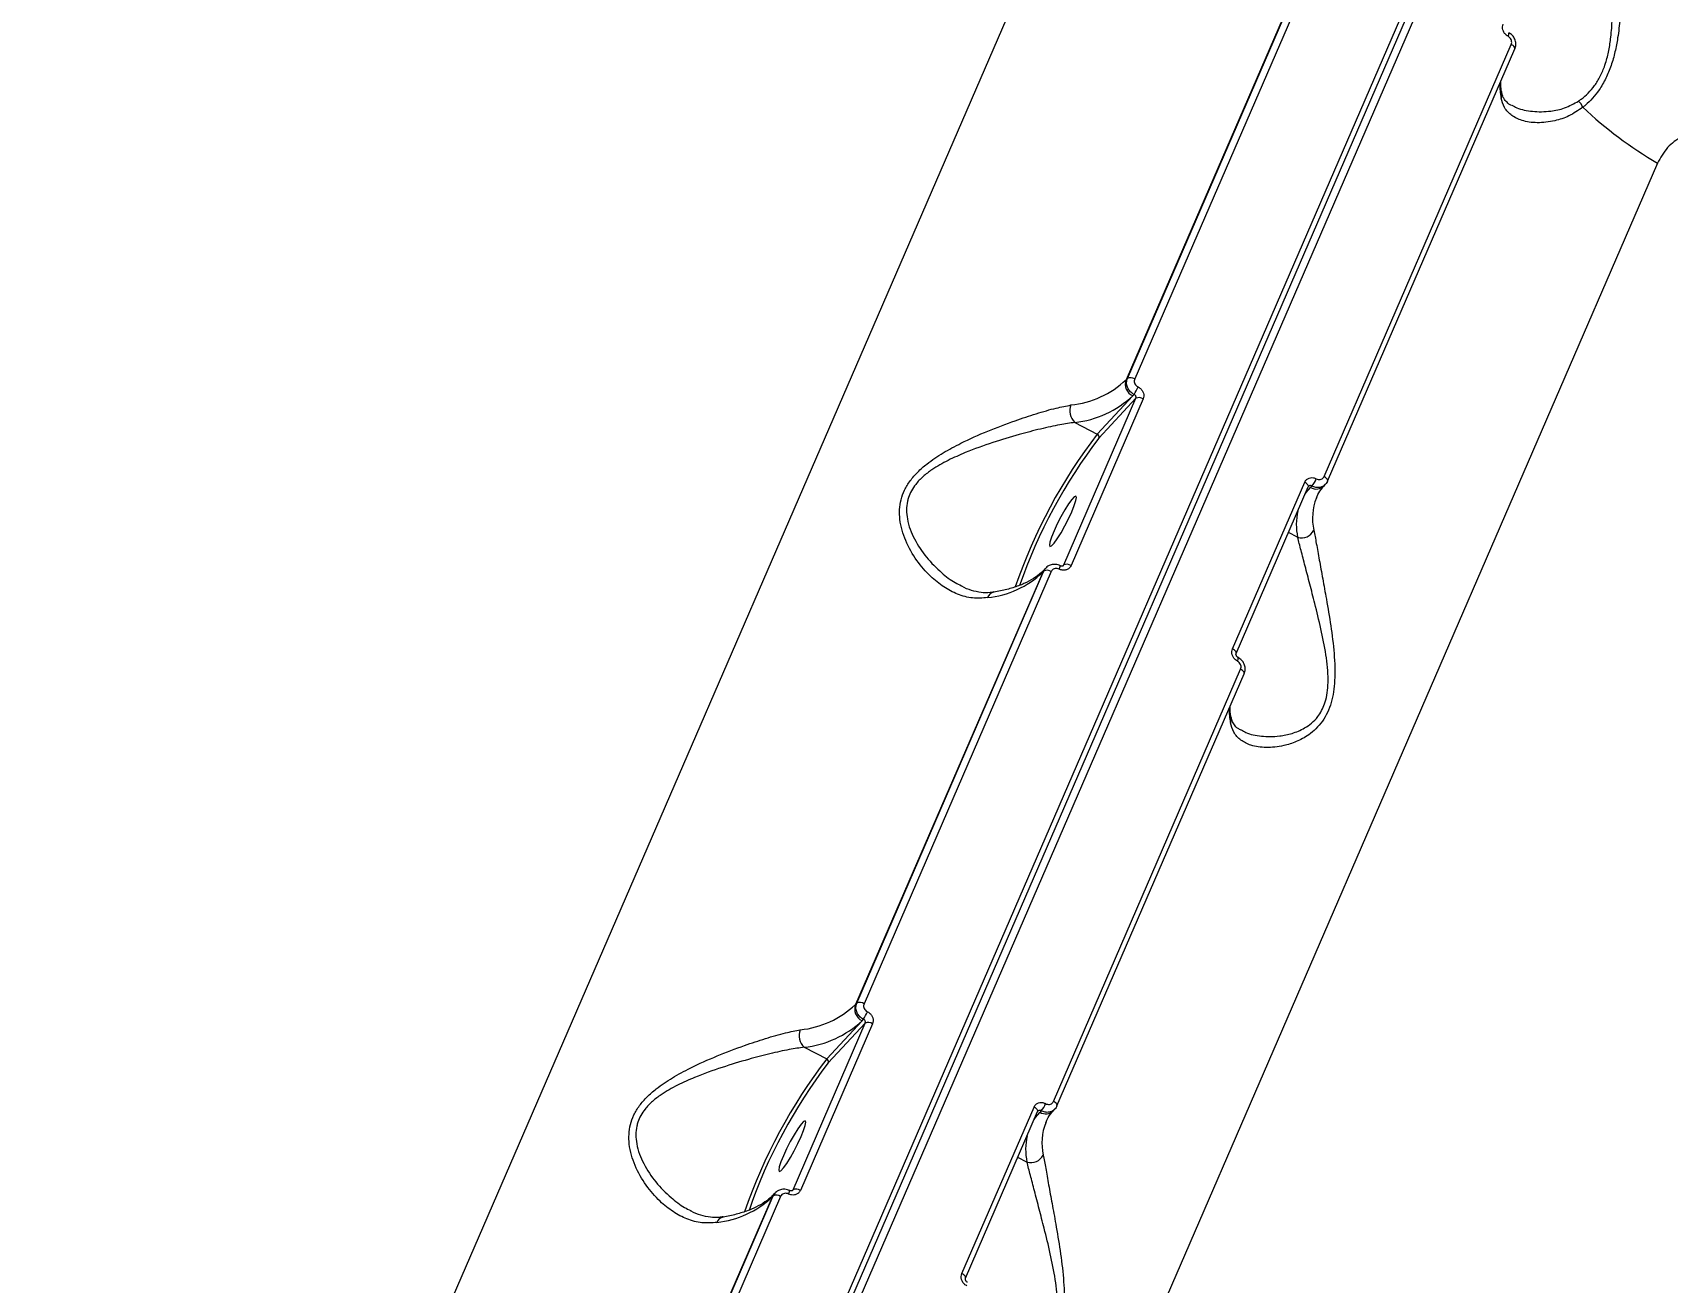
# Model space of a CAD drawing. Header units: millimetres. Extents: x -4688 to 6829, y -6350 to 4771.
# Drawn here: x 2614 to 2873.1, y 1362.9 to 1560.9 of the extents above; entities that cross this region are included whole.
import ezdxf

# ---------------------------------------------------------------- set-up
doc = ezdxf.new("R2010")
doc.units = ezdxf.units.MM
for name, color, linetype in [('DIKOM_ОБЪЕКТ', 7, 'Continuous'), ('DIKOM_РАЗМЕР_ЗОНА', 7, 'Continuous'), ('DIKOM_РАЗМЕР_ОБЪЕКТА', 7, 'Continuous')]:
    doc.layers.add(name, color=color, linetype=linetype)
doc.styles.add('style1', font='arial.ttf', dxfattribs={"width": 0.8})
doc.dimstyles.new('1-50', dxfattribs={"dimtxt": 300, "dimasz": 200, "dimexe": 100, "dimexo": 0, "dimgap": 100, "dimtad": 1, "dimtxsty": 'style1', "dimcen": 200, "dimclrd": 7, "dimclre": 7, "dimclrt": 7, "dimadec": 1, "dimazin": 2, "dimtfac": 1, "dimtmove": 0, "dimatfit": 2, "dimfxl": 0, "dimlwd": 25, "dimlwe": 18, "dimarcsym": 0})

# ---------------------------------------------------------------- blocks, each defined once
blk = doc.blocks.new('*D9')
at = {"layer": 'Defpoints', "color": 0, "transparency": 16777216}
for p in [(2285.35, 2926.08), (233.68, -3329.73), (5655.58, -3329.73)]:
    blk.add_point(p, dxfattribs=at)
at = {"layer": 'DIKOM_РАЗМЕР_ОБЪЕКТА', "color": 7, "lineweight": 18, "transparency": 16777216}
for p, q in [((2285.35, 2926.08), (5755.58, 2926.08)), ((233.68, -3329.73), (5755.58, -3329.73))]:
    blk.add_line(p, q, dxfattribs=at)
at = {"layer": 'DIKOM_РАЗМЕР_ОБЪЕКТА', "color": 7, "lineweight": 25, "transparency": 16777216}
blk.add_line((5655.58, 2726.08), (5655.58, -3129.73), dxfattribs=at)
at = {"layer": 'DIKOM_РАЗМЕР_ОБЪЕКТА', "color": 7, "transparency": 16777216}
for points in [[(5622.24, 2726.08), (5688.91, 2726.08), (5655.58, 2926.08)], [(5622.24, -3129.73), (5688.91, -3129.73), (5655.58, -3329.73)]]:
    blk.add_solid(points, dxfattribs=at)
at = {"layer": 'DIKOM_РАЗМЕР_ОБЪЕКТА', "color": 7, "transparency": 16777216, "insert": (5402.4, -130.27), "char_height": 300, "attachment_point": 5, "rotation": 90, "style": 'style1'}
blk.add_mtext('6250', dxfattribs=at)
blk = doc.blocks.new('*D10')
at = {"layer": 'Defpoints', "color": 0, "transparency": 16777216}
for p in [(2960.09, 4770.95), (741.18, -5330.34), (6729.08, -5330.34)]:
    blk.add_point(p, dxfattribs=at)
at = {"layer": 'DIKOM_РАЗМЕР_ЗОНА', "color": 7, "lineweight": 18, "transparency": 16777216}
for p, q in [((2960.09, 4770.95), (6829.08, 4770.95)), ((741.18, -5330.34), (6829.08, -5330.34))]:
    blk.add_line(p, q, dxfattribs=at)
at = {"layer": 'DIKOM_РАЗМЕР_ЗОНА', "color": 7, "lineweight": 25, "transparency": 16777216}
blk.add_line((6729.08, 4570.95), (6729.08, -5130.34), dxfattribs=at)
at = {"layer": 'DIKOM_РАЗМЕР_ЗОНА', "color": 7, "transparency": 16777216}
for points in [[(6695.74, 4570.95), (6762.41, 4570.95), (6729.08, 4770.95)], [(6695.74, -5130.34), (6762.41, -5130.34), (6729.08, -5330.34)]]:
    blk.add_solid(points, dxfattribs=at)
at = {"layer": 'DIKOM_РАЗМЕР_ЗОНА', "color": 7, "transparency": 16777216, "insert": (6475.9, -93.77), "char_height": 300, "attachment_point": 5, "rotation": 90, "style": 'style1'}
blk.add_mtext('10100', dxfattribs=at)
blk = doc.blocks.new('*D11')
at = {"layer": 'Defpoints', "color": 0, "transparency": 16777216}
for p in [(3703.08, 2652.76), (-3188.42, -47.63), (-3188.42, -4921.77)]:
    blk.add_point(p, dxfattribs=at)
at = {"layer": 'DIKOM_РАЗМЕР_ОБЪЕКТА', "color": 7, "lineweight": 18, "transparency": 16777216}
for p, q in [((3703.08, 2652.76), (3703.08, -5021.77)), ((-3188.42, -47.63), (-3188.42, -5021.77))]:
    blk.add_line(p, q, dxfattribs=at)
at = {"layer": 'DIKOM_РАЗМЕР_ОБЪЕКТА', "color": 7, "lineweight": 25, "transparency": 16777216}
blk.add_line((3503.08, -4921.77), (-2988.42, -4921.77), dxfattribs=at)
at = {"layer": 'DIKOM_РАЗМЕР_ОБЪЕКТА', "color": 7, "transparency": 16777216}
for points in [[(-2988.42, -4888.44), (-2988.42, -4955.11), (-3188.42, -4921.77)], [(3503.08, -4888.44), (3503.08, -4955.11), (3703.08, -4921.77)]]:
    blk.add_solid(points, dxfattribs=at)
at = {"layer": 'DIKOM_РАЗМЕР_ОБЪЕКТА', "color": 7, "transparency": 16777216, "insert": (4.08, -4668.6), "char_height": 300, "attachment_point": 5, "style": 'style1'}
blk.add_mtext('6900', dxfattribs=at)
blk = doc.blocks.new('*D12')
at = {"layer": 'Defpoints', "color": 0, "transparency": 16777216}
for p in [(4937.72, 2926.08), (-4688.42, -671.13), (4937.72, -6249.77)]:
    blk.add_point(p, dxfattribs=at)
at = {"layer": 'DIKOM_РАЗМЕР_ЗОНА', "color": 7, "lineweight": 18, "transparency": 16777216}
for p, q in [((4937.72, 2926.08), (4937.72, -6349.77)), ((-4688.42, -671.13), (-4688.42, -6349.77))]:
    blk.add_line(p, q, dxfattribs=at)
at = {"layer": 'DIKOM_РАЗМЕР_ЗОНА', "color": 7, "lineweight": 25, "transparency": 16777216}
blk.add_line((-4488.42, -6249.77), (4737.72, -6249.77), dxfattribs=at)
at = {"layer": 'DIKOM_РАЗМЕР_ЗОНА', "color": 7, "transparency": 16777216}
for points in [[(-4488.42, -6216.44), (-4488.42, -6283.11), (-4688.42, -6249.77)], [(4737.72, -6216.44), (4737.72, -6283.11), (4937.72, -6249.77)]]:
    blk.add_solid(points, dxfattribs=at)
at = {"layer": 'DIKOM_РАЗМЕР_ЗОНА', "color": 7, "transparency": 16777216, "insert": (124.65, -5996.6), "char_height": 300, "attachment_point": 5, "style": 'style1'}
blk.add_mtext('9650', dxfattribs=at)

msp = doc.modelspace()

# ---------------------------------------------------------------- linework, layer by layer
at = {"layer": 'DIKOM_ОБЪЕКТ', "color": 7, "linetype": 'Continuous', "lineweight": 15}
for p, q in [((2688.348, 1234.364), (2861.34, 1633.812)), ((2688.956, 1233.63), (2861.948, 1633.078)), ((2863.105, 1632.902), (2690.113, 1233.454)), ((2653.981, 1299.058), (2779.079, 1587.915)), ((2816.978, 1574.418), (2787.312, 1505.918)), ((2787.518, 1506.139), (2817.184, 1574.64)), ((2818.34, 1574.54), (2788.674, 1506.039)), ((2818.679, 1490.568), (2848.345, 1559.069)), ((2819.25, 1489.854), (2848.916, 1558.354)), ((2871.526, 1540.248), (2746.428, 1251.392)), ((2787.312, 1505.918), (2787.518, 1506.139)), ((2777.417, 1476.563), (2788.855, 1502.973)), ((2790.016, 1502.87), (2778.579, 1476.46)), ((2782.75, 1497.315), (2788.358, 1503.359)), ((2788.855, 1502.973), (2783.011, 1496.676)), ((2788.358, 1503.359), (2788.576, 1503.594)), ((2779.184, 1499.154), (2782.75, 1497.315)), ((2804.171, 1463.265), (2815.609, 1489.674)), ((2819.213, 1489.797), (2819.25, 1489.854)), ((2804.747, 1462.547), (2816.185, 1488.957)), ((2816.531, 1488.833), (2815.78, 1488.024)), ((2816.187, 1488.952), (2816.221, 1489.009)), ((2816.749, 1489.068), (2816.531, 1488.833)), ((2817.517, 1487.314), (2817.46, 1487.179)), ((2818.712, 1489.123), (2818.918, 1489.345)), ((2814.489, 1480.95), (2813.04, 1481.697)), ((2777.271, 1476.406), (2777.417, 1476.563)), ((2774.088, 1475.381), (2744.422, 1406.881)), ((2744.627, 1407.103), (2774.293, 1475.603)), ((2775.449, 1475.503), (2745.783, 1407.003)), ((2774.293, 1475.603), (2774.088, 1475.381)), ((2774.589, 1476.056), (2774.382, 1475.834)), ((2775.789, 1391.532), (2805.455, 1460.032)), ((2776.359, 1390.817), (2806.025, 1459.317)), ((2744.422, 1406.881), (2744.627, 1407.103)), ((2739.859, 1398.279), (2745.468, 1404.323)), ((2745.468, 1404.323), (2745.685, 1404.557)), ((2734.526, 1377.526), (2745.964, 1403.936)), ((2747.125, 1403.834), (2735.688, 1377.424)), ((2745.964, 1403.936), (2740.121, 1397.639)), ((2736.293, 1400.117), (2739.859, 1398.279)), ((2761.281, 1364.228), (2772.718, 1390.638)), ((2761.856, 1363.511), (2773.294, 1389.92)), ((2773.641, 1389.796), (2772.89, 1388.987)), ((2773.297, 1389.915), (2773.33, 1389.972)), ((2773.858, 1390.031), (2773.641, 1389.796)), ((2775.821, 1390.086), (2776.028, 1390.309)), ((2776.322, 1390.761), (2776.359, 1390.817)), ((2774.627, 1388.277), (2774.57, 1388.142)), ((2771.598, 1381.914), (2770.15, 1382.66)), ((2731.197, 1376.345), (2701.531, 1307.844)), ((2701.737, 1308.066), (2731.403, 1376.566)), ((2732.559, 1376.466), (2702.893, 1307.966)), ((2731.403, 1376.566), (2731.197, 1376.345)), ((2731.698, 1377.02), (2731.492, 1376.797)), ((2734.38, 1377.369), (2734.526, 1377.526))]:
    msp.add_line(p, q, dxfattribs=at)
at = {"layer": 'DIKOM_ОБЪЕКТ', "color": 7, "linetype": 'Continuous', "lineweight": 15, "flags": 128}
for points in [[(2848.916, 1558.354), (2848.922, 1558.37), (2848.931, 1558.456), (2848.907, 1558.553), (2848.849, 1558.657), (2848.76, 1558.764), (2848.644, 1558.871), (2848.504, 1558.974), (2848.345, 1559.069)], [(2816.185, 1488.957), (2816.191, 1488.973), (2816.2, 1489.059), (2816.175, 1489.157), (2816.117, 1489.261), (2816.027, 1489.369), (2815.91, 1489.477), (2815.768, 1489.58), (2815.609, 1489.674)], [(2819.25, 1489.854), (2819.256, 1489.869), (2819.265, 1489.955), (2819.241, 1490.052), (2819.183, 1490.156), (2819.094, 1490.264), (2818.978, 1490.371), (2818.838, 1490.474), (2818.679, 1490.568)], [(2775.89, 1481.96), (2775.494, 1480.974), (2775.243, 1480.192), (2775.159, 1479.674), (2775.247, 1479.465), (2775.501, 1479.58), (2775.9, 1480.01), (2776.412, 1480.721), (2776.995, 1481.654), (2777.603, 1482.734), (2778.185, 1483.875), (2778.695, 1484.982), (2779.091, 1485.967), (2779.342, 1486.75), (2779.427, 1487.267), (2779.338, 1487.477), (2779.084, 1487.362), (2778.685, 1486.932), (2778.173, 1486.221), (2777.59, 1485.288), (2776.982, 1484.207), (2776.4, 1483.067), (2775.89, 1481.96)], [(2815.641, 1487.702), (2815.864, 1488.023), (2816.531, 1488.833)], [(2774.382, 1475.834), (2774.261, 1475.686), (2774.088, 1475.381)], [(2804.747, 1462.546), (2804.753, 1462.563), (2804.762, 1462.65), (2804.737, 1462.747), (2804.679, 1462.851), (2804.59, 1462.959), (2804.472, 1463.067), (2804.331, 1463.17), (2804.171, 1463.265)], [(2806.025, 1459.317), (2806.031, 1459.333), (2806.041, 1459.419), (2806.016, 1459.516), (2805.958, 1459.62), (2805.87, 1459.728), (2805.753, 1459.835), (2805.613, 1459.937), (2805.455, 1460.032)], [(2776.359, 1390.817), (2776.365, 1390.833), (2776.375, 1390.919), (2776.35, 1391.016), (2776.292, 1391.12), (2776.204, 1391.227), (2776.087, 1391.334), (2775.947, 1391.437), (2775.789, 1391.532)], [(2773.294, 1389.92), (2773.3, 1389.936), (2773.309, 1390.023), (2773.284, 1390.12), (2773.226, 1390.225), (2773.136, 1390.333), (2773.019, 1390.44), (2772.878, 1390.543), (2772.718, 1390.638)], [(2772.751, 1388.666), (2772.973, 1388.987), (2773.641, 1389.796)], [(2732.999, 1382.923), (2732.603, 1381.938), (2732.352, 1381.155), (2732.268, 1380.638), (2732.356, 1380.428), (2732.61, 1380.543), (2733.009, 1380.973), (2733.521, 1381.684), (2734.105, 1382.617), (2734.712, 1383.698), (2735.294, 1384.838), (2735.804, 1385.946), (2736.201, 1386.931), (2736.451, 1387.714), (2736.536, 1388.231), (2736.447, 1388.44), (2736.193, 1388.325), (2735.794, 1387.895), (2735.282, 1387.185), (2734.699, 1386.251), (2734.092, 1385.171), (2733.509, 1384.03), (2732.999, 1382.923)], [(2731.492, 1376.797), (2731.37, 1376.649), (2731.197, 1376.345)], [(2761.856, 1363.51), (2761.862, 1363.526), (2761.872, 1363.613), (2761.847, 1363.71), (2761.788, 1363.815), (2761.699, 1363.923), (2761.581, 1364.03), (2761.44, 1364.133), (2761.281, 1364.228)]]:
    msp.add_lwpolyline(points, dxfattribs=at)
at = {"layer": 'DIKOM_ОБЪЕКТ', "color": 7, "linetype": 'Continuous', "lineweight": 15}
for centre, radius, start, end in [((2847.206, 1560.802), 0.766, 324.9385, 9.17657), ((2856.679, 1552.553), 10.147, 178.26182, 191.27401), ((2845.315, 1551.195), 1.545, 336.10406, 10.26203), ((2856.941, 1547.999), 2.951, 21.83868, 45.1627), ((2905.309, 1597.83), 66.76, 226.88423, 239.60006), ((2776.977, 1516.933), 15.105, 276.07232, 313.17685), ((2789.239, 1505.213), 2.052, 159.89761, 244.57363), ((2788.008, 1505.076), 1.171, 55.34952, 114.76817), ((2777.506, 1514.925), 15.86, 276.07232, 313.17685), ((2783.012, 1507.354), 6.715, 325.94929, 337.38902), ((2789.346, 1501.905), 1.175, 55.21042, 114.69449), ((2780.868, 1500.973), 2.479, 157.70746, 227.19283), ((2850.296, 1445.482), 85.142, 142.49787, 161.09377), ((2782.53, 1496.852), 0.513, 339.89761, 64.57363), ((2848.657, 1446.327), 82.731, 142.51237, 160.98438), ((2813.647, 1491.761), 4.108, 319.03647, 337.84037), ((2817.43, 1490.42), 1.824, 240.48832, 314.66999), ((2825.674, 1483.967), 8.82, 158.64632, 192.43198), ((2824.12, 1482.959), 9.839, 167.33636, 191.77805), ((2815.112, 1483.035), 2.176, 253.35046, 333.62462), ((2777.908, 1475.495), 1.175, 55.21042, 114.69449), ((2763.752, 1486.397), 15.105, 276.07232, 313.17685), ((2774.784, 1474.54), 1.171, 55.34952, 114.76817), ((2775.729, 1476.481), 1.139, 328.59006, 357.45453), ((2766.634, 1470.905), 1.367, 102.28359, 159.81023), ((2804.315, 1461.766), 0.766, 324.9385, 9.17657), ((2813.788, 1453.516), 10.147, 178.26182, 191.27401), ((2802.425, 1452.158), 1.545, 336.10406, 10.26203), ((2734.086, 1417.896), 15.105, 276.07232, 313.17685), ((2746.349, 1406.176), 2.052, 159.89761, 244.57363), ((2745.118, 1406.04), 1.171, 55.34952, 114.76817), ((2734.615, 1415.888), 15.86, 276.07232, 313.17685), ((2740.121, 1408.318), 6.715, 325.94929, 337.38902), ((2746.455, 1402.869), 1.175, 55.21042, 114.69449), ((2737.977, 1401.936), 2.479, 157.70746, 227.19283), ((2807.405, 1346.445), 85.142, 142.49787, 161.09377), ((2805.766, 1347.29), 82.731, 142.51237, 160.98438), ((2739.639, 1397.815), 0.513, 339.89761, 64.57363), ((2770.756, 1392.724), 4.108, 319.03647, 337.84037), ((2774.539, 1391.384), 1.824, 240.48832, 314.66999), ((2781.23, 1383.922), 9.839, 167.33636, 191.77805), ((2782.784, 1384.93), 8.82, 158.64632, 192.43198), ((2772.221, 1383.998), 2.176, 253.35046, 333.62462), ((2720.862, 1387.36), 15.105, 276.07232, 313.17685), ((2731.893, 1375.503), 1.171, 55.34952, 114.76817), ((2732.838, 1377.444), 1.139, 328.59006, 357.45453), ((2735.017, 1376.459), 1.175, 55.21042, 114.69449), ((2723.743, 1371.868), 1.367, 102.28359, 159.81023)]:
    msp.add_arc(centre, radius, start, end, dxfattribs=at)
for points, knots in [([(3123.615, 1359.108), (3123.627, 1359.525), (3123.688, 1361.732), (3123.508, 1365.827), (3123.062, 1371.391), (3122.296, 1377.055), (3121.241, 1382.804), (3119.89, 1388.636), (3118.246, 1394.546), (3116.311, 1400.529), (3114.084, 1406.581), (3111.569, 1412.697), (3108.767, 1418.872), (3105.68, 1425.102), (3102.311, 1431.382), (3098.663, 1437.707), (3094.738, 1444.072), (3090.539, 1450.472), (3086.071, 1456.903), (3081.335, 1463.36), (3076.336, 1469.838), (3071.077, 1476.333), (3065.563, 1482.838), (3059.798, 1489.35), (3053.786, 1495.864), (3047.531, 1502.375), (3041.039, 1508.878), (3034.315, 1515.368), (3027.362, 1521.84), (3020.188, 1528.29), (3012.796, 1534.713), (3005.193, 1541.104), (2997.384, 1547.457), (2989.375, 1553.769), (2981.173, 1560.035), (2972.783, 1566.25), (2964.212, 1572.41), (2955.465, 1578.509), (2946.551, 1584.543), (2937.474, 1590.508), (2928.243, 1596.4), (2918.865, 1602.213), (2909.345, 1607.944), (2899.691, 1613.587), (2889.912, 1619.141), (2880.012, 1624.597), (2871.117, 1629.365), (2865.499, 1632.287), (2863.251, 1633.456)], [0, 0, 0, 0, 0.0051792, 0.02739, 0.049613, 0.0718476, 0.0940928, 0.1163476, 0.1386106, 0.1608803, 0.1831556, 0.2054353, 0.2277182, 0.2500035, 0.2722903, 0.294578, 0.3168662, 0.3391542, 0.3614417, 0.3837286, 0.4060147, 0.4282999, 0.450584, 0.4728671, 0.4951492, 0.5174301, 0.53971, 0.5619889, 0.5842667, 0.6065436, 0.6288196, 0.6510947, 0.673369, 0.6956426, 0.7179154, 0.7401875, 0.762459, 0.7847299, 0.8070002, 0.82927, 0.8515394, 0.8738084, 0.896077, 0.9183452, 0.9406131, 0.9628807, 0.9851481, 1, 1, 1, 1]), ([(2864.77, 1577.733), (2864.938, 1577.026), (2865.278, 1575.59), (2865.59, 1572.8), (2865.763, 1569.614), (2865.764, 1566.361), (2865.596, 1563.141), (2865.286, 1560.378), (2864.812, 1557.868), (2864.206, 1555.699), (2863.369, 1553.641), (2862.056, 1551.395), (2860.733, 1549.954), (2859.821, 1549.212), (2859.68, 1549.097)], [0, 0, 0, 0, 0.10847862, 0.22021752, 0.32764645, 0.43830707, 0.52380119, 0.61150561, 0.67451262, 0.73908589, 0.80277253, 0.86889522, 0.97973162, 1, 1, 1, 1]), ([(2859.022, 1550.091), (2859.162, 1550.191), (2860.058, 1550.829), (2861.299, 1552.057), (2862.496, 1554.004), (2863.022, 1555.26), (2863.473, 1556.628), (2863.843, 1558.112), (2864.193, 1560.467), (2864.367, 1563.113), (2864.37, 1566.162), (2864.195, 1569.311), (2863.847, 1572.364), (2863.366, 1575.106), (2862.929, 1576.522), (2862.707, 1577.24)], [0, 0, 0, 0, 0.0201015, 0.1287258, 0.1852706, 0.2440052, 0.254864, 0.3167944, 0.3805909, 0.4664196, 0.5546309, 0.663824, 0.7761654, 0.8865567, 1, 1, 1, 1]), ([(2847.833, 1560.362), (2847.739, 1560.42), (2847.502, 1560.566), (2847.199, 1560.911), (2846.989, 1561.369), (2846.925, 1561.861), (2847.016, 1562.154), (2847.062, 1562.301)], [0, 0, 0, 0, 0.1418471, 0.3567284, 0.5713333, 0.7857186, 1, 1, 1, 1]), ([(2848.345, 1559.069), (2848.376, 1559.167), (2848.437, 1559.362), (2848.394, 1559.69), (2848.255, 1559.996), (2848.053, 1560.226), (2847.895, 1560.324), (2847.833, 1560.362)], [0, 0, 0, 0, 0.21424, 0.428583, 0.6431735, 0.858082, 1, 1, 1, 1]), ([(2848.898, 1558.363), (2848.928, 1558.417), (2849.064, 1558.67), (2849.099, 1559.214), (2848.943, 1559.908), (2848.552, 1560.535), (2848.147, 1560.79), (2847.954, 1560.911)], [0, 0, 0, 0, 0.0627933, 0.2918851, 0.5280667, 0.7742849, 1, 1, 1, 1]), ([(2846.834, 1551.478), (2846.787, 1551.743), (2846.679, 1552.357), (2846.687, 1552.905), (2846.691, 1553.217)], [0, 0, 0, 0, 0.4317333, 1, 1, 1, 1]), ([(2859.68, 1549.097), (2858.957, 1548.6), (2857.509, 1547.606), (2854.998, 1546.841), (2852.421, 1546.541), (2850.101, 1546.886), (2848.372, 1547.73), (2847.215, 1548.905), (2846.883, 1550.04), (2846.728, 1550.569)], [0, 0, 0, 0, 0.12815224, 0.25673895, 0.42681557, 0.59687818, 0.73731042, 0.87757155, 1, 1, 1, 1]), ([(2848.406, 1549.393), (2848.402, 1549.395), (2848.07, 1549.52), (2847.649, 1549.892), (2847.173, 1550.465), (2846.917, 1550.996), (2846.86, 1551.41), (2846.848, 1551.5)], [0, 0, 0, 0, 0.00369, 0.3183908, 0.6478592, 0.923605, 1, 1, 1, 1]), ([(2848.461, 1549.44), (2848.715, 1549.293), (2849.629, 1548.764), (2851.705, 1548.375), (2854.296, 1548.385), (2856.833, 1548.88), (2858.285, 1549.684), (2859.022, 1550.091)], [0, 0, 0, 0, 0.0987519, 0.355036, 0.6180396, 0.806345, 1, 1, 1, 1]), ([(2879.608, 1545.046), (2879.08, 1545.088), (2877.601, 1545.205), (2875.277, 1544.518), (2872.954, 1542.843), (2872.005, 1541.119), (2871.526, 1540.248)], [0, 0, 0, 0, 0.1529617, 0.4283712, 0.7114357, 1, 1, 1, 1]), ([(2788.576, 1503.594), (2788.449, 1503.668), (2788.128, 1503.855), (2787.715, 1504.305), (2787.427, 1504.905), (2787.336, 1505.553), (2787.457, 1505.944), (2787.518, 1506.139)], [0, 0, 0, 0, 0.1417164, 0.3563996, 0.5709512, 0.7854607, 1, 1, 1, 1]), ([(2788.674, 1506.039), (2788.644, 1505.942), (2788.583, 1505.747), (2788.63, 1505.423), (2788.776, 1505.125), (2788.985, 1504.901), (2789.147, 1504.809), (2789.211, 1504.772)], [0, 0, 0, 0, 0.21424, 0.428583, 0.6431735, 0.858082, 1, 1, 1, 1]), ([(2788.855, 1502.973), (2788.87, 1503.022), (2788.9, 1503.119), (2788.875, 1503.279), (2788.799, 1503.425), (2788.692, 1503.533), (2788.609, 1503.577), (2788.576, 1503.594)], [0, 0, 0, 0, 0.2139775, 0.4281717, 0.6427849, 0.8579017, 1, 1, 1, 1]), ([(2789.211, 1504.772), (2789.308, 1504.717), (2789.551, 1504.579), (2789.864, 1504.244), (2790.082, 1503.795), (2790.153, 1503.31), (2790.062, 1503.017), (2790.016, 1502.87)], [0, 0, 0, 0, 0.1418471, 0.3567284, 0.5713333, 0.7857186, 1, 1, 1, 1]), ([(2765.35, 1471.377), (2764.557, 1471.314), (2762.944, 1471.186), (2760.608, 1471.843), (2758.373, 1473.017), (2756.169, 1474.786), (2754.058, 1477.211), (2752.294, 1480.269), (2751.309, 1483.578), (2751.419, 1486.393), (2752.156, 1488.446), (2753.051, 1489.931), (2754.264, 1491.32), (2755.998, 1492.829), (2758.305, 1494.367), (2761.556, 1496.111), (2765.426, 1497.83), (2769.464, 1499.365), (2773.112, 1500.573), (2776.131, 1501.438), (2777.809, 1501.764), (2778.575, 1501.913)], [0, 0, 0, 0, 0.0545824, 0.1110311, 0.1659464, 0.2220128, 0.2890718, 0.3579604, 0.4226727, 0.4774036, 0.5047497, 0.5330995, 0.5623538, 0.592382, 0.6398889, 0.6885844, 0.7592835, 0.8320596, 0.8901594, 0.9498675, 1, 1, 1, 1]), ([(2779.184, 1499.154), (2778.417, 1499.042), (2776.754, 1498.799), (2773.752, 1498.129), (2770.167, 1497.194), (2766.136, 1495.975), (2762.329, 1494.613), (2759.078, 1493.17), (2756.824, 1491.901), (2755.109, 1490.594), (2753.736, 1489.182), (2752.968, 1487.795), (2752.587, 1486.402), (2752.467, 1485.25), (2752.674, 1483.181), (2753.688, 1480.557), (2755.631, 1477.684), (2757.89, 1475.415), (2759.788, 1473.936), (2760.882, 1473.42), (2761.207, 1473.266)], [0, 0, 0, 0, 0.05937899, 0.12869337, 0.19989222, 0.28410909, 0.37054262, 0.42589536, 0.4823755, 0.51522807, 0.54896258, 0.59725021, 0.61011353, 0.64024229, 0.67137441, 0.74575342, 0.82499409, 0.90641254, 0.97209942, 1, 1, 1, 1]), ([(2815.609, 1489.674), (2815.655, 1489.762), (2815.77, 1489.983), (2816.077, 1490.248), (2816.509, 1490.404), (2816.993, 1490.407), (2817.299, 1490.277), (2817.452, 1490.211)], [0, 0, 0, 0, 0.1406201, 0.3550994, 0.5698681, 0.7848826, 1, 1, 1, 1]), ([(2817.452, 1490.211), (2817.554, 1490.168), (2817.757, 1490.081), (2818.08, 1490.083), (2818.367, 1490.186), (2818.572, 1490.362), (2818.649, 1490.51), (2818.679, 1490.568)], [0, 0, 0, 0, 0.2151387, 0.4301737, 0.6449794, 0.8594762, 1, 1, 1, 1]), ([(2819.213, 1489.797), (2819.158, 1489.675), (2819.082, 1489.506), (2818.943, 1489.393), (2818.905, 1489.362)], [0, 0, 0, 0, 0.7280828, 1, 1, 1, 1]), ([(2816.749, 1489.068), (2816.7, 1489.091), (2816.601, 1489.137), (2816.444, 1489.139), (2816.31, 1489.097), (2816.248, 1489.034), (2816.222, 1489.007)], [0, 0, 0, 0, 0.2659201, 0.5314694, 0.7964351, 1, 1, 1, 1]), ([(2818.905, 1489.362), (2818.799, 1489.254), (2818.553, 1489.002), (2818.007, 1488.824), (2817.364, 1488.811), (2816.954, 1488.982), (2816.749, 1489.068)], [0, 0, 0, 0, 0.2010189, 0.46733473, 0.73368181, 1, 1, 1, 1]), ([(2817.504, 1487.193), (2817.567, 1487.367), (2817.771, 1487.937), (2818.212, 1488.559), (2818.612, 1489.01), (2818.712, 1489.123)], [0, 0, 0, 0, 0.24803864, 0.81243495, 1, 1, 1, 1]), ([(2817.062, 1482.068), (2817.187, 1481.396), (2817.439, 1480.051), (2817.917, 1477.386), (2818.465, 1474.407), (2819.09, 1470.917), (2819.767, 1466.949), (2820.316, 1462.594), (2820.489, 1458.429), (2820.04, 1455.236), (2819.249, 1453.141), (2818.43, 1451.73), (2817.408, 1450.555), (2816.016, 1449.416), (2814.279, 1448.487), (2811.96, 1447.768), (2809.46, 1447.51), (2807.153, 1447.865), (2805.441, 1448.723), (2804.311, 1449.897), (2803.986, 1451.017), (2803.837, 1451.532)], [0, 0, 0, 0, 0.0554761, 0.1110246, 0.1664977, 0.2220062, 0.2900237, 0.3579634, 0.4226761, 0.4774073, 0.5052471, 0.5330944, 0.5627101, 0.5923749, 0.64043, 0.6885816, 0.7603261, 0.8320617, 0.8910003, 0.9498671, 1, 1, 1, 1]), ([(2805.567, 1450.403), (2805.803, 1450.264), (2806.694, 1449.74), (2808.743, 1449.351), (2811.263, 1449.328), (2813.615, 1449.801), (2815.34, 1450.501), (2816.721, 1451.448), (2817.882, 1452.632), (2818.605, 1453.971), (2819.047, 1455.429), (2819.271, 1456.694), (2819.378, 1459.1), (2819.017, 1462.429), (2818.191, 1466.499), (2817.276, 1470.237), (2816.418, 1473.561), (2815.68, 1476.391), (2815.015, 1478.964), (2814.666, 1480.282), (2814.489, 1480.95)], [0, 0, 0, 0, 0.0301296, 0.1142522, 0.200589, 0.2558798, 0.3122967, 0.3451125, 0.3788093, 0.4270429, 0.4398918, 0.4699869, 0.5010841, 0.5753799, 0.6545319, 0.7358592, 0.8014726, 0.8682284, 0.9331956, 1, 1, 1, 1]), ([(2776.86, 1476.416), (2776.809, 1476.446), (2776.535, 1476.606), (2775.965, 1476.685), (2775.252, 1476.546), (2774.763, 1476.299), (2774.611, 1476.063), (2774.593, 1476.036)], [0, 0, 0, 0, 0.0710644, 0.3783788, 0.6580345, 0.9599033, 1, 1, 1, 1]), ([(2777.337, 1476.451), (2777.348, 1476.46), (2777.384, 1476.49), (2777.403, 1476.532), (2777.417, 1476.563)], [0, 0, 0, 0, 0.2847566, 1, 1, 1, 1]), ([(2774.382, 1475.834), (2774.219, 1475.668), (2773.725, 1475.165), (2772.692, 1474.398), (2771.184, 1473.592), (2769.423, 1472.93), (2767.777, 1472.496), (2766.698, 1472.304), (2766.348, 1472.242)], [0, 0, 0, 0, 0.1024858, 0.3106779, 0.5124694, 0.7099288, 0.9057056, 1, 1, 1, 1]), ([(2774.293, 1475.603), (2774.348, 1475.726), (2774.422, 1475.892), (2774.56, 1476.005), (2774.596, 1476.035)], [0, 0, 0, 0, 0.73956367, 1, 1, 1, 1]), ([(2776.702, 1475.887), (2776.597, 1475.927), (2776.388, 1476.008), (2776.058, 1475.998), (2775.765, 1475.889), (2775.557, 1475.709), (2775.48, 1475.562), (2775.449, 1475.503)], [0, 0, 0, 0, 0.2151387, 0.4301737, 0.6449794, 0.8594762, 1, 1, 1, 1]), ([(2778.579, 1476.46), (2778.533, 1476.373), (2778.417, 1476.151), (2778.106, 1475.882), (2777.666, 1475.718), (2777.172, 1475.704), (2776.858, 1475.826), (2776.702, 1475.887)], [0, 0, 0, 0, 0.1406201, 0.3550994, 0.5698681, 0.7848826, 1, 1, 1, 1]), ([(2777.335, 1476.454), (2777.328, 1476.443), (2777.307, 1476.406), (2777.224, 1476.372), (2777.077, 1476.365), (2776.956, 1476.387), (2776.889, 1476.423), (2776.869, 1476.434)], [0, 0, 0, 0, 0.1446175, 0.4914604, 0.7176188, 0.915032, 1, 1, 1, 1]), ([(2766.349, 1472.275), (2766.147, 1472.234), (2765.471, 1472.099), (2764.292, 1472.164), (2762.797, 1472.501), (2761.745, 1472.874), (2761.219, 1473.198), (2761.2, 1473.21)], [0, 0, 0, 0, 0.11751383, 0.39164561, 0.68605047, 0.98891274, 1, 1, 1, 1]), ([(2804.942, 1461.326), (2804.848, 1461.384), (2804.612, 1461.529), (2804.309, 1461.875), (2804.099, 1462.332), (2804.034, 1462.824), (2804.125, 1463.118), (2804.171, 1463.265)], [0, 0, 0, 0, 0.1418471, 0.3567284, 0.5713333, 0.7857186, 1, 1, 1, 1]), ([(2805.072, 1461.892), (2805.045, 1461.906), (2804.973, 1461.943), (2804.866, 1462.048), (2804.776, 1462.186), (2804.727, 1462.327), (2804.72, 1462.451), (2804.734, 1462.521), (2804.746, 1462.543), (2804.748, 1462.546)], [0, 0, 0, 0, 0.0994727, 0.2665265, 0.4282306, 0.5937573, 0.768369, 0.9627594, 1, 1, 1, 1]), ([(2805.455, 1460.032), (2805.485, 1460.13), (2805.546, 1460.326), (2805.504, 1460.654), (2805.364, 1460.959), (2805.162, 1461.19), (2805.005, 1461.287), (2804.942, 1461.326)], [0, 0, 0, 0, 0.21424, 0.428583, 0.6431735, 0.858082, 1, 1, 1, 1]), ([(2806.008, 1459.326), (2806.037, 1459.38), (2806.173, 1459.633), (2806.208, 1460.178), (2806.052, 1460.872), (2805.661, 1461.499), (2805.257, 1461.753), (2805.063, 1461.875)], [0, 0, 0, 0, 0.0627933, 0.2918851, 0.5280667, 0.7742849, 1, 1, 1, 1]), ([(2803.943, 1452.442), (2803.896, 1452.707), (2803.788, 1453.32), (2803.796, 1453.869), (2803.8, 1454.18)], [0, 0, 0, 0, 0.4317333, 1, 1, 1, 1]), ([(2805.549, 1450.368), (2805.375, 1450.454), (2804.908, 1450.687), (2804.46, 1451.177), (2804.111, 1451.733), (2803.998, 1452.252), (2803.953, 1452.458)], [0, 0, 0, 0, 0.1889951, 0.5106978, 0.8061148, 1, 1, 1, 1]), ([(2745.685, 1404.557), (2745.558, 1404.632), (2745.237, 1404.818), (2744.824, 1405.268), (2744.536, 1405.868), (2744.445, 1406.517), (2744.567, 1406.907), (2744.627, 1407.103)], [0, 0, 0, 0, 0.1417164, 0.3563996, 0.5709512, 0.7854607, 1, 1, 1, 1]), ([(2745.783, 1407.003), (2745.753, 1406.905), (2745.692, 1406.71), (2745.74, 1406.387), (2745.886, 1406.088), (2746.094, 1405.865), (2746.256, 1405.772), (2746.321, 1405.736)], [0, 0, 0, 0, 0.21424, 0.428583, 0.6431735, 0.858082, 1, 1, 1, 1]), ([(2745.964, 1403.936), (2745.979, 1403.985), (2746.009, 1404.082), (2745.984, 1404.242), (2745.909, 1404.388), (2745.801, 1404.496), (2745.718, 1404.54), (2745.685, 1404.557)], [0, 0, 0, 0, 0.21397755, 0.42817175, 0.64278495, 0.85790168, 1, 1, 1, 1]), ([(2746.321, 1405.736), (2746.417, 1405.681), (2746.66, 1405.542), (2746.973, 1405.207), (2747.191, 1404.759), (2747.262, 1404.273), (2747.171, 1403.98), (2747.125, 1403.834)], [0, 0, 0, 0, 0.1418471, 0.3567284, 0.5713333, 0.7857186, 1, 1, 1, 1]), ([(2722.459, 1372.34), (2721.666, 1372.277), (2720.053, 1372.149), (2717.718, 1372.806), (2715.483, 1373.98), (2713.279, 1375.75), (2711.167, 1378.175), (2709.404, 1381.232), (2708.418, 1384.542), (2708.528, 1387.357), (2709.265, 1389.409), (2710.161, 1390.894), (2711.374, 1392.284), (2713.107, 1393.792), (2715.414, 1395.33), (2718.665, 1397.075), (2722.535, 1398.793), (2726.573, 1400.328), (2730.221, 1401.536), (2733.241, 1402.401), (2734.918, 1402.727), (2735.684, 1402.876)], [0, 0, 0, 0, 0.0545824, 0.1110311, 0.1659464, 0.2220128, 0.2890718, 0.3579604, 0.4226727, 0.4774036, 0.5047497, 0.5330995, 0.5623538, 0.592382, 0.6398889, 0.6885844, 0.7592835, 0.8320596, 0.8901594, 0.9498675, 1, 1, 1, 1]), ([(2736.293, 1400.117), (2735.526, 1400.005), (2733.863, 1399.763), (2730.861, 1399.092), (2727.276, 1398.158), (2723.245, 1396.939), (2719.439, 1395.576), (2716.187, 1394.134), (2713.933, 1392.864), (2712.218, 1391.557), (2710.846, 1390.146), (2710.077, 1388.758), (2709.697, 1387.366), (2709.577, 1386.213), (2709.783, 1384.144), (2710.798, 1381.521), (2712.74, 1378.648), (2714.999, 1376.378), (2716.898, 1374.899), (2717.991, 1374.383), (2718.317, 1374.229)], [0, 0, 0, 0, 0.05937899, 0.12869337, 0.19989222, 0.28410909, 0.37054262, 0.42589536, 0.4823755, 0.51522807, 0.54896258, 0.59725021, 0.61011353, 0.64024229, 0.67137441, 0.74575342, 0.82499409, 0.90641254, 0.97209942, 1, 1, 1, 1]), ([(2772.718, 1390.638), (2772.764, 1390.725), (2772.879, 1390.947), (2773.187, 1391.211), (2773.618, 1391.367), (2774.103, 1391.37), (2774.408, 1391.24), (2774.561, 1391.175)], [0, 0, 0, 0, 0.1406201, 0.3550994, 0.5698681, 0.7848826, 1, 1, 1, 1]), ([(2774.561, 1391.175), (2774.663, 1391.131), (2774.866, 1391.044), (2775.189, 1391.046), (2775.477, 1391.15), (2775.681, 1391.326), (2775.758, 1391.473), (2775.789, 1391.532)], [0, 0, 0, 0, 0.2151387, 0.4301737, 0.6449794, 0.8594762, 1, 1, 1, 1]), ([(2773.858, 1390.031), (2773.809, 1390.054), (2773.71, 1390.101), (2773.553, 1390.102), (2773.419, 1390.06), (2773.358, 1389.998), (2773.331, 1389.97)], [0, 0, 0, 0, 0.26592007, 0.53146937, 0.7964351, 1, 1, 1, 1]), ([(2776.014, 1390.325), (2775.908, 1390.217), (2775.663, 1389.966), (2775.116, 1389.787), (2774.473, 1389.774), (2774.063, 1389.945), (2773.858, 1390.031)], [0, 0, 0, 0, 0.2010189, 0.4673347, 0.7336818, 1, 1, 1, 1]), ([(2774.614, 1388.156), (2774.676, 1388.33), (2774.88, 1388.9), (2775.322, 1389.522), (2775.722, 1389.974), (2775.821, 1390.086)], [0, 0, 0, 0, 0.24803864, 0.81243495, 1, 1, 1, 1]), ([(2776.322, 1390.761), (2776.267, 1390.638), (2776.191, 1390.47), (2776.052, 1390.356), (2776.014, 1390.325)], [0, 0, 0, 0, 0.7280828, 1, 1, 1, 1]), ([(2774.171, 1383.032), (2774.297, 1382.36), (2774.548, 1381.015), (2775.026, 1378.35), (2775.574, 1375.371), (2776.199, 1371.88), (2776.876, 1367.912), (2777.426, 1363.557), (2777.598, 1359.393), (2777.15, 1356.199), (2776.358, 1354.104), (2775.539, 1352.693), (2774.518, 1351.519), (2773.126, 1350.379), (2771.388, 1349.45), (2769.069, 1348.732), (2766.569, 1348.473), (2764.262, 1348.828), (2762.551, 1349.687), (2761.421, 1350.86), (2761.096, 1351.98), (2760.946, 1352.495)], [0, 0, 0, 0, 0.0554761, 0.1110246, 0.1664977, 0.2220062, 0.2900237, 0.3579634, 0.4226761, 0.4774073, 0.5052471, 0.5330944, 0.5627101, 0.5923749, 0.64043, 0.6885816, 0.7603261, 0.8320617, 0.8910003, 0.9498671, 1, 1, 1, 1]), ([(2762.677, 1351.366), (2762.912, 1351.228), (2763.804, 1350.704), (2765.852, 1350.315), (2768.372, 1350.291), (2770.724, 1350.765), (2772.449, 1351.464), (2773.831, 1352.412), (2774.991, 1353.595), (2775.715, 1354.934), (2776.156, 1356.392), (2776.381, 1357.657), (2776.487, 1360.063), (2776.127, 1363.392), (2775.3, 1367.463), (2774.385, 1371.201), (2773.528, 1374.525), (2772.789, 1377.355), (2772.124, 1379.928), (2771.775, 1381.246), (2771.598, 1381.914)], [0, 0, 0, 0, 0.0301296, 0.1142522, 0.200589, 0.2558798, 0.3122967, 0.3451125, 0.3788093, 0.4270429, 0.4398918, 0.4699869, 0.5010841, 0.5753799, 0.6545319, 0.7358592, 0.8014726, 0.8682284, 0.9331956, 1, 1, 1, 1]), ([(2731.492, 1376.797), (2731.329, 1376.631), (2730.834, 1376.128), (2729.802, 1375.362), (2728.294, 1374.555), (2726.532, 1373.893), (2724.887, 1373.46), (2723.808, 1373.267), (2723.457, 1373.205)], [0, 0, 0, 0, 0.1024858, 0.3106779, 0.5124694, 0.7099288, 0.9057056, 1, 1, 1, 1]), ([(2731.403, 1376.566), (2731.457, 1376.689), (2731.532, 1376.855), (2731.669, 1376.968), (2731.705, 1376.998)], [0, 0, 0, 0, 0.7395637, 1, 1, 1, 1]), ([(2733.97, 1377.38), (2733.918, 1377.41), (2733.644, 1377.569), (2733.074, 1377.649), (2732.361, 1377.51), (2731.872, 1377.262), (2731.72, 1377.027), (2731.702, 1376.999)], [0, 0, 0, 0, 0.07106437, 0.37837879, 0.65803449, 0.95990334, 1, 1, 1, 1]), ([(2733.811, 1376.85), (2733.706, 1376.891), (2733.497, 1376.972), (2733.167, 1376.962), (2732.874, 1376.852), (2732.666, 1376.673), (2732.589, 1376.525), (2732.559, 1376.466)], [0, 0, 0, 0, 0.2151387, 0.4301737, 0.6449794, 0.8594762, 1, 1, 1, 1]), ([(2735.688, 1377.424), (2735.642, 1377.336), (2735.526, 1377.114), (2735.215, 1376.846), (2734.776, 1376.682), (2734.281, 1376.667), (2733.968, 1376.789), (2733.811, 1376.85)], [0, 0, 0, 0, 0.1406201, 0.3550994, 0.5698681, 0.7848826, 1, 1, 1, 1]), ([(2734.444, 1377.418), (2734.438, 1377.407), (2734.416, 1377.369), (2734.333, 1377.336), (2734.186, 1377.328), (2734.065, 1377.35), (2733.998, 1377.387), (2733.978, 1377.398)], [0, 0, 0, 0, 0.1446175, 0.4914604, 0.7176188, 0.915032, 1, 1, 1, 1]), ([(2734.447, 1377.415), (2734.457, 1377.423), (2734.493, 1377.453), (2734.513, 1377.496), (2734.526, 1377.526)], [0, 0, 0, 0, 0.2847566, 1, 1, 1, 1]), ([(2723.459, 1373.238), (2723.256, 1373.198), (2722.58, 1373.062), (2721.401, 1373.127), (2719.906, 1373.464), (2718.854, 1373.837), (2718.328, 1374.162), (2718.309, 1374.173)], [0, 0, 0, 0, 0.1175138, 0.3916456, 0.6860505, 0.9889127, 1, 1, 1, 1]), ([(2762.051, 1362.289), (2761.957, 1362.347), (2761.721, 1362.493), (2761.418, 1362.838), (2761.208, 1363.296), (2761.143, 1363.787), (2761.235, 1364.081), (2761.281, 1364.228)], [0, 0, 0, 0, 0.1418471, 0.3567284, 0.5713333, 0.7857186, 1, 1, 1, 1]), ([(2762.181, 1362.855), (2762.154, 1362.869), (2762.082, 1362.907), (2761.975, 1363.012), (2761.885, 1363.149), (2761.837, 1363.291), (2761.829, 1363.415), (2761.843, 1363.484), (2761.855, 1363.506), (2761.857, 1363.51)], [0, 0, 0, 0, 0.0994727, 0.2665265, 0.4282306, 0.5937573, 0.768369, 0.9627594, 1, 1, 1, 1])]:
    msp.add_open_spline(points, degree=3, knots=knots, dxfattribs=at)

# ---------------------------------------------------------------- dimensions: what is measured, and where the dimension line sits
at = {"layer": 'DIKOM_РАЗМЕР_ЗОНА'}
dim = msp.add_linear_dim(base=(6729.076, -5330.338), p1=(2960.09, 4770.953), p2=(741.185, -5330.338), angle=90, text='10100', dimstyle='1-50', dxfattribs=at)
dim.commit()
dim.dimension.update_dxf_attribs({"geometry": '*D10', "text_midpoint": (6729.076, -93.775), "dimtype": 160})
dim = msp.add_linear_dim(base=(4937.725, -6249.775), p1=(-4688.422, -671.127), p2=(4937.725, 2926.075), text='9650', dimstyle='1-50', dxfattribs=at)
dim.commit()
dim.dimension.update_dxf_attribs({"geometry": '*D12', "text_midpoint": (124.651, -6249.775), "dimtype": 160})
at = {"layer": 'DIKOM_РАЗМЕР_ОБЪЕКТА'}
dim = msp.add_linear_dim(base=(5655.576, -3329.729), p1=(2285.35, 2926.075), p2=(233.685, -3329.729), angle=90, text='6250', dimstyle='1-50', dxfattribs=at)
dim.commit()
dim.dimension.update_dxf_attribs({"geometry": '*D9', "text_midpoint": (5655.576, -130.275), "dimtype": 160})
dim = msp.add_linear_dim(base=(-3188.422, -4921.775), p1=(3703.085, 2652.764), p2=(-3188.422, -47.627), text='6900', dimstyle='1-50', dxfattribs=at)
dim.commit()
dim.dimension.update_dxf_attribs({"geometry": '*D11', "text_midpoint": (4.076, -4921.775), "dimtype": 160})

doc.saveas('drawing.dxf')
